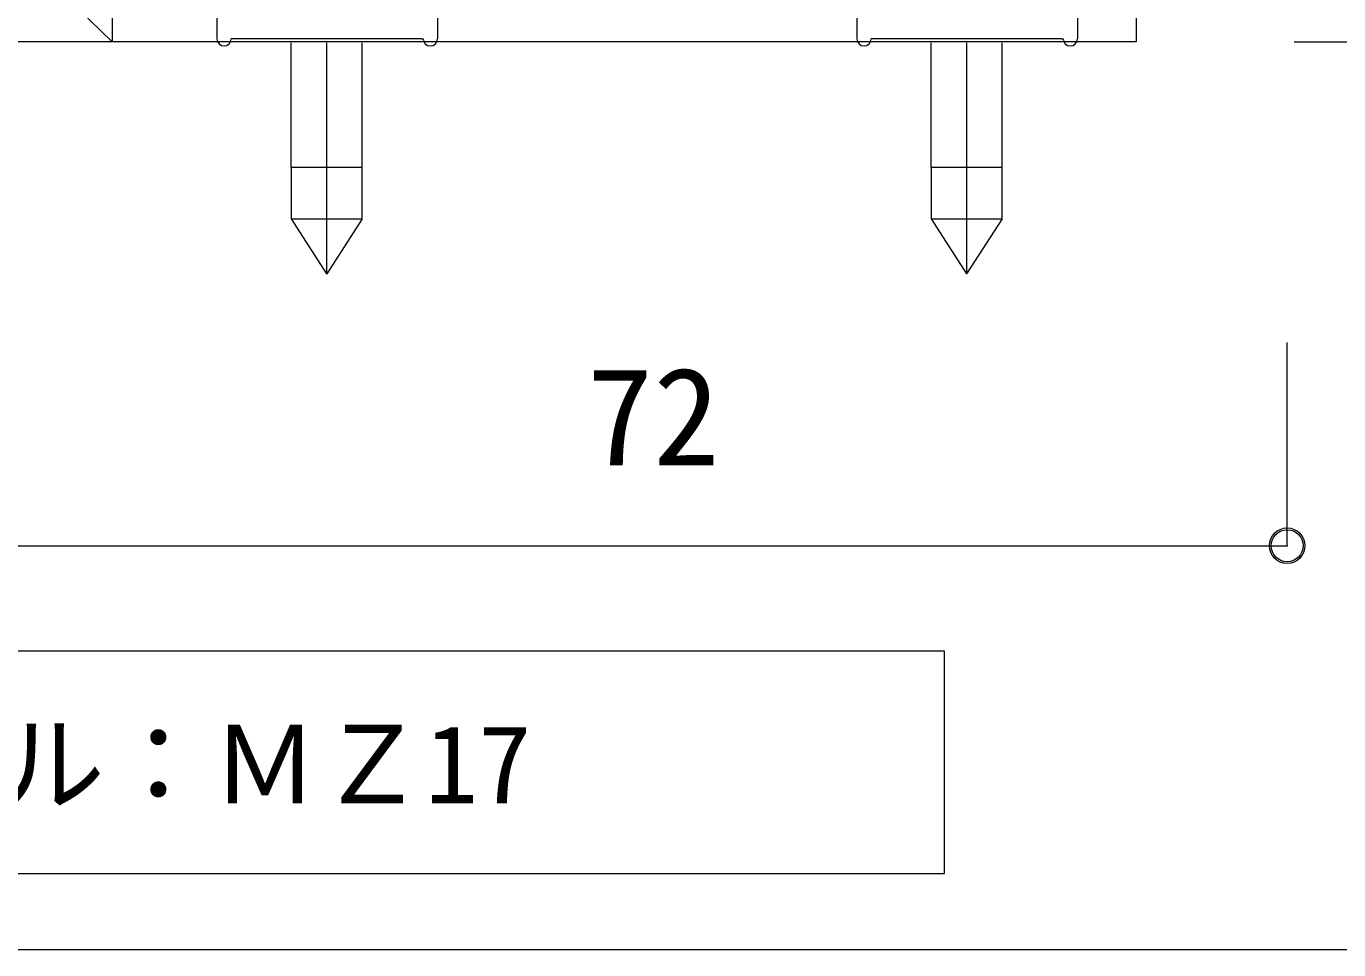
# Model space of a CAD drawing. Units: millimetres, scale not verified. Extents: x -596 to 604, y -411 to 420.
# Drawn here: x -389 to -315.2, y -15.8 to 36.2 of the extents above; entities that cross this region are included whole.
import ezdxf
from ezdxf.enums import TextEntityAlignment as Align

# ---------------------------------------------------------------- set-up
doc = ezdxf.new("R2010")
doc.units = ezdxf.units.MM
doc.header["$LTSCALE"] = 3
doc.header["$PDMODE"] = 32
doc.header["$PDSIZE"] = 1.8
doc.linetypes.add('DASHED1', pattern=[1.8, 1.2, -0.6])
doc.linetypes.add('DOUBLE_CHAIN1', pattern=[8.8, 5, -1, 0.6, -0.6, 0.6, -1])
for name, color, linetype, lineweight in [('1-0_H-SYM', 7, 'Continuous', 20), ('1-1_0', 7, 'Continuous', 20), ('2-0_18', 7, 'Continuous', 18)]:
    doc.layers.add(name, color=color, linetype=linetype, lineweight=lineweight)
doc.styles.add('ＭＳ ゴシック', font='')
doc.styles.get('ＭＳ ゴシック').set_extended_font_data('MS Gothic')

msp = doc.modelspace()

# ---------------------------------------------------------------- linework, layer by layer
at = {"layer": '1-0_H-SYM'}
msp.add_lwpolyline([(118.5, -15.75), (-580.5, -15.75), (-580.5, 405)], dxfattribs=at)
at = {"layer": '1-1_0'}
msp.add_lwpolyline([(118.5, -15.75), (-580.5, -15.75), (-580.5, 405)], dxfattribs=at)
at = {"layer": '2-0_18', "lineweight": 20}
for p, q in [((-395.972, 46.786), (-384.172, 35.317)), ((-384.172, 46.786), (-384.172, 35.317)), ((-326.572, 35.317), (-453.574, 35.317)), ((-374.099, 28.262), (-374.099, 35.262)), ((-372.103, 35.262), (-372.103, 22.264)), ((-370.1, 25.369), (-370.1, 35.262)), ((-338.099, 28.262), (-338.099, 35.262)), ((-336.103, 35.262), (-336.103, 22.264)), ((-334.1, 25.369), (-334.1, 35.262)), ((-317.669, 35.317), (-303.492, 35.317)), ((-374.099, 28.262), (-370.1, 28.262)), ((-374.099, 28.262), (-374.099, 25.369)), ((-372.103, 28.27), (-372.103, 22.661)), ((-338.099, 28.262), (-334.1, 28.262)), ((-338.099, 28.262), (-338.099, 25.369)), ((-336.103, 28.27), (-336.103, 22.661)), ((-374.099, 25.369), (-372.103, 22.264)), ((-374.099, 25.369), (-370.1, 25.369)), ((-370.1, 25.369), (-372.1, 22.262)), ((-338.099, 25.369), (-336.103, 22.264)), ((-338.099, 25.369), (-334.1, 25.369)), ((-334.1, 25.369), (-336.1, 22.262))]:
    msp.add_line(p, q, dxfattribs=at)
at = {"layer": '2-0_18'}
for p, q in [((-378.272, 46.686), (-378.272, 35.486)), ((-365.872, 46.686), (-365.872, 35.486)), ((-342.272, 46.686), (-342.272, 35.486)), ((-329.872, 46.686), (-329.872, 35.486)), ((-326.572, 46.786), (-326.572, 35.317)), ((-377.339, 35.486), (-377.472, 35.486)), ((-366.77, 35.486), (-377.339, 35.486)), ((-366.77, 35.486), (-366.672, 35.486)), ((-341.339, 35.486), (-341.472, 35.486)), ((-330.77, 35.486), (-341.339, 35.486)), ((-330.77, 35.486), (-330.672, 35.486))]:
    msp.add_line(p, q, dxfattribs=at)
at = {"layer": '2-0_18', "linetype": 'DASHED1', "lineweight": 20}
for p, q in [((-372.103, 35.262), (-372.103, 28.27)), ((-336.103, 35.262), (-336.103, 28.27)), ((-370.103, 28.27), (-370.103, 28.262)), ((-334.103, 28.27), (-334.103, 28.262)), ((-372.103, 25.27), (-372.103, 22.263)), ((-336.103, 25.27), (-336.103, 22.263)), ((-372.107, 22.27), (-372.103, 22.263)), ((-372.1, 22.262), (-372.1, 22.255)), ((-336.107, 22.27), (-336.103, 22.263)), ((-336.1, 22.262), (-336.1, 22.255))]:
    msp.add_line(p, q, dxfattribs=at)
at = {"layer": '2-0_18', "linetype": 'DOUBLE_CHAIN1'}
for p, q in [((-374.103, 28.27), (-374.099, 28.27)), ((-374.099, 28.262), (-370.1, 28.262)), ((-372.103, 28.27), (-372.103, 28.27)), ((-338.103, 28.27), (-338.099, 28.27)), ((-338.099, 28.262), (-334.1, 28.262)), ((-336.103, 28.27), (-336.103, 28.27)), ((-372.107, 22.27), (-372.103, 22.27)), ((-336.107, 22.27), (-336.103, 22.27))]:
    msp.add_line(p, q, dxfattribs=at)
at = {"layer": '2-0_18', "color": 4}
for p, q in [((-318.072, 6.975), (-318.072, 18.398)), ((-462.074, 6.975), (-318.072, 6.975))]:
    msp.add_line(p, q, dxfattribs=at)
at = {"layer": '2-0_18', "lineweight": 20}
msp.add_lwpolyline([(-437.345, -11.458), (-337.345, -11.458), (-337.345, 1.042), (-437.345, 1.042)], close=True, dxfattribs=at)
at = {"layer": '2-0_18', "color": 4}
msp.add_circle((-318.072, 6.975), 1, dxfattribs=at)
at = {"layer": '2-0_18'}
for centre in [(-377.872, 35.486), (-366.272, 35.486), (-341.872, 35.486), (-330.272, 35.486)]:
    msp.add_arc(centre, 0.4, 180, 0, dxfattribs=at)
at = {"layer": '2-0_18', "color": 5}
msp.add_point((-318.072, 6.975), dxfattribs=at)
at = {"layer": '2-0_18', "color": 4}
msp.add_point((-318.072, 6.975), dxfattribs=at)

# ---------------------------------------------------------------- texts
at = {"layer": '2-0_18', "style": 'ＭＳ ゴシック'}
for s, height, p in [('72', 5.499, (-357.473, 9.849)), ('掘込レール：ＭＺ17', 4.399, (-414.573, -8.827))]:
    msp.add_text(s, height=height, dxfattribs=at).set_placement(p, align=Align.BOTTOM_LEFT)

doc.saveas('drawing.dxf')
